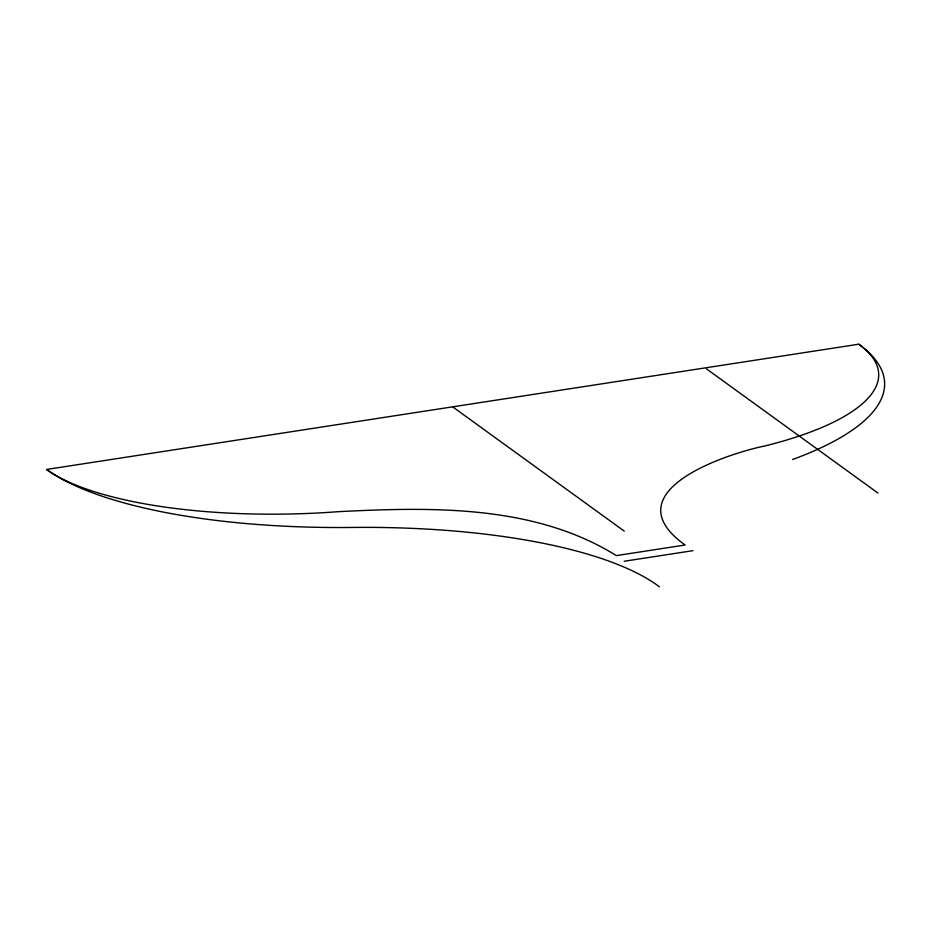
<?xml version="1.0" encoding="UTF-8"?>
<svg xmlns="http://www.w3.org/2000/svg" width="931" height="931" viewBox="0 0 931 931"><rect width="100%" height="100%" fill="white"/><g stroke="black" fill="none" stroke-linecap="round" stroke-linejoin="round"><path stroke-width="1.4" d="M659.404 586.786L657.693 585.541A352.954 107.891 -1.9 0 0 352.046 527.446A352.954 107.891 -1.9 0 1 46.55 469.468L858.766 344.214A352.954 107.891 -1.9 0 1 792.549 459.518M624.177 561.265L692.955 550.663M706.361 368.781L877.945 493.046M452.652 406.835L624.236 531.101M46.55 469.468A271.852 83.103 -1.9 0 0 338.756 511.643C431.937 507.011 534.301 504.567 616.357 555.609L685.146 545.007C611.574 492.557 723.876 454.328 765.177 445.891A271.852 83.103 -1.9 0 0 858.766 344.214"/></g></svg>
